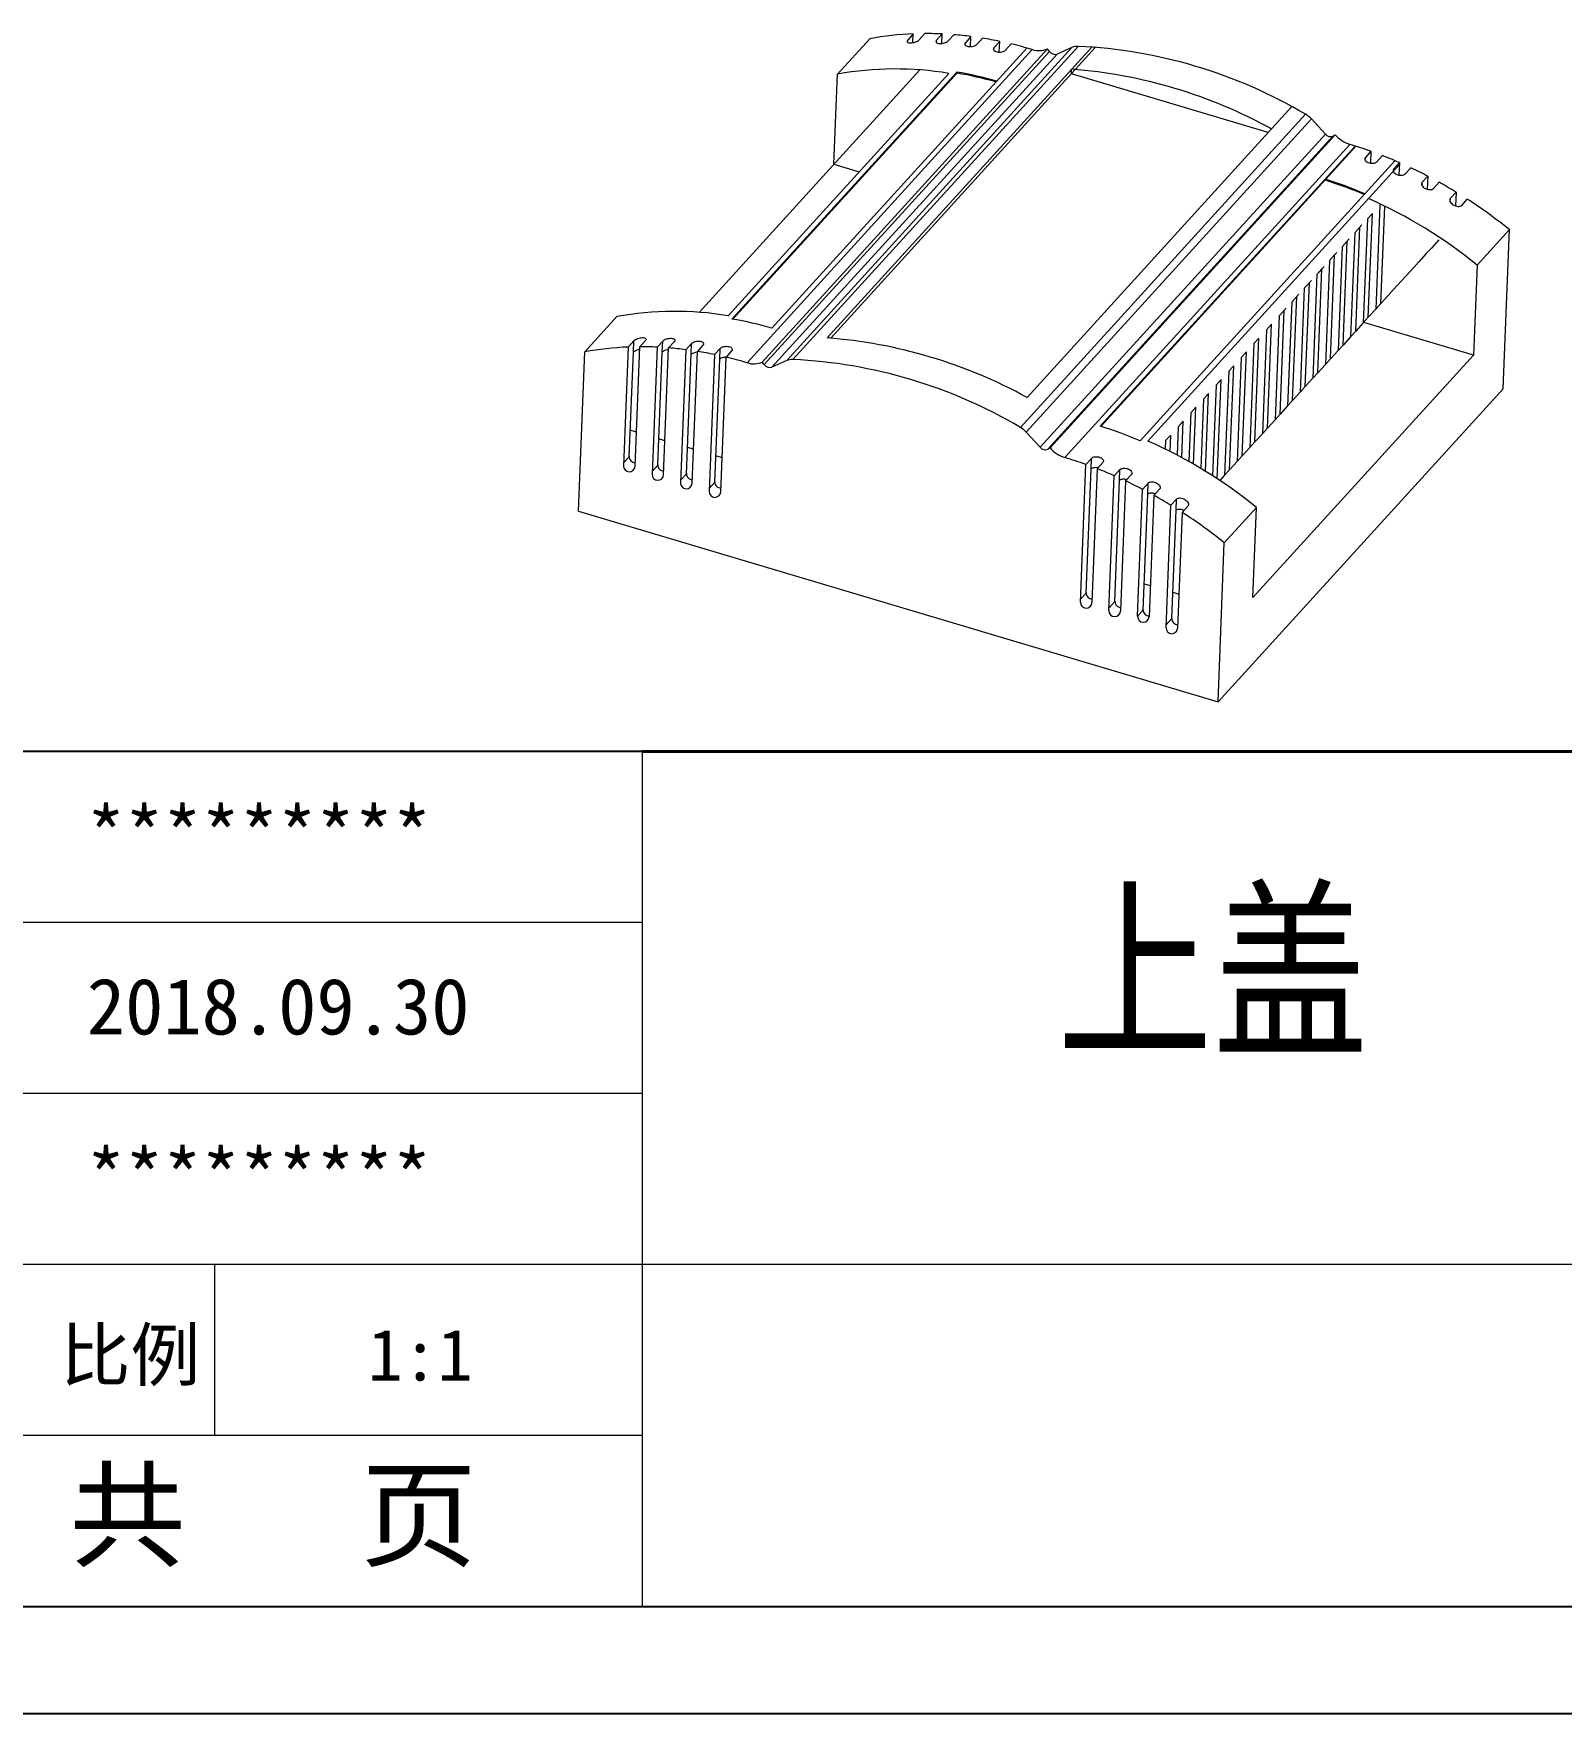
# Model space of a CAD drawing. Header units: inches. Extents: x 1153 to 3231, y 573 to 1137.
# Drawn here: x 2488.2 to 2680.3, y 573 to 784.1 of the extents above; entities that cross this region are included whole.
import ezdxf

# ---------------------------------------------------------------- set-up
doc = ezdxf.new("R2010")
doc.units = ezdxf.units.IN
doc.layers.add('文字', color=81, linetype='Continuous')
doc.layers.add('粗实线', color=7, linetype='Continuous', lineweight=30)
doc.layers.add('细实线', color=3, linetype='Continuous', lineweight=9)
doc.styles.get("Standard").update_dxf_attribs({"font": 'txt', "bigfont": 'gbcbig.shx'})
doc.styles.add('宋体', font='', dxfattribs={"width": 0.8, "height": 3.5})
doc.styles.get('宋体').set_extended_font_data('SimSun')

msp = doc.modelspace()

# ---------------------------------------------------------------- linework, layer by layer
at = {"color": 7, "linetype": 'Continuous', "lineweight": 15}
for p, q in [((2589.291, 779.039), (2593.341, 783.489)), ((2598.812, 784.106), (2598.108, 783.332)), ((2598.769, 783), (2598.812, 784.106)), ((2599.562, 783.365), (2600.266, 784.139)), ((2602.443, 784.093), (2601.739, 783.319)), ((2602.396, 782.901), (2602.443, 784.093)), ((2603.188, 783.226), (2603.892, 784)), ((2606.062, 783.772), (2605.358, 782.998)), ((2606.012, 782.501), (2606.062, 783.772)), ((2606.802, 782.788), (2607.507, 783.562)), ((2577.928, 742.754), (2613.762, 782.127)), ((2579.833, 742.847), (2615.667, 782.22)), ((2580.083, 742.528), (2615.917, 781.901)), ((2581.038, 747.11), (2613.087, 782.323)), ((2616.876, 781.569), (2581.042, 742.196)), ((2582.908, 743.022), (2618.742, 782.395)), ((2619.515, 782.538), (2583.681, 743.165)), ((2621.242, 782.433), (2587.982, 745.889)), ((2621.69, 782.398), (2588.433, 745.858)), ((2609.67, 783.162), (2608.965, 782.388)), ((2609.616, 781.814), (2609.67, 783.162)), ((2610.405, 782.065), (2611.11, 782.839)), ((2615.917, 781.901), (2615.667, 782.22)), ((2618.742, 782.395), (2616.876, 781.569)), ((2571.903, 749.093), (2599.646, 779.576)), ((2604.279, 779.309), (2576.016, 748.255)), ((2604.399, 779.288), (2576.136, 748.234)), ((2604.293, 779.171), (2604.279, 779.309)), ((2618.688, 779.1), (2618.71, 779.651)), ((2575.542, 748.668), (2603.276, 779.141)), ((2588.843, 767.707), (2589.291, 779.039)), ((2643.435, 771.713), (2618.688, 779.1)), ((2612.266, 734.632), (2648.1, 774.005)), ((2648.844, 773.41), (2613.01, 734.037)), ((2613.106, 738.389), (2646.402, 774.973)), ((2648.844, 773.41), (2650.602, 771.501)), ((2614.768, 732.129), (2650.602, 771.501)), ((2651.564, 771.261), (2615.73, 731.888)), ((2616, 732.052), (2651.834, 771.425)), ((2651.564, 771.261), (2651.834, 771.425)), ((2653.687, 770.21), (2617.853, 730.837)), ((2654.362, 770.002), (2622.314, 734.789)), ((2654.45, 769.975), (2622.402, 734.761)), ((2656.333, 769.34), (2655.629, 768.566)), ((2656.333, 769.34), (2656.274, 767.849)), ((2657.061, 768.032), (2657.765, 768.806)), ((2588.843, 767.707), (2592.01, 766.762)), ((2627.308, 732.945), (2659.356, 768.158)), ((2659.897, 767.633), (2628.303, 732.919)), ((2659.909, 767.92), (2659.205, 767.146)), ((2659.909, 767.92), (2659.847, 766.352)), ((2660.632, 766.499), (2661.336, 767.273)), ((2650.569, 765.71), (2650.577, 765.843)), ((2663.473, 766.215), (2662.769, 765.441)), ((2663.473, 766.215), (2663.408, 764.568)), ((2664.191, 764.677), (2664.895, 765.451)), ((2657.469, 762.576), (2656.953, 749.514)), ((2657.569, 762.686), (2657.469, 762.576)), ((2657.586, 750.21), (2658.07, 762.444)), ((2667.025, 764.212), (2666.321, 763.438)), ((2667.025, 764.212), (2666.957, 762.478)), ((2667.738, 762.548), (2668.443, 763.322)), ((2655.884, 760.834), (2655.368, 747.772)), ((2656.518, 761.531), (2655.884, 760.834)), ((2656.002, 748.469), (2656.518, 761.531)), ((2653.615, 758.341), (2652.981, 757.645)), ((2654.299, 759.093), (2653.783, 746.031)), ((2654.933, 759.79), (2654.299, 759.093)), ((2654.417, 746.728), (2654.933, 759.79)), ((2655.199, 760.082), (2654.565, 759.386)), ((2664.876, 758.22), (2663.925, 757.175)), ((2669.689, 755.04), (2673.739, 759.49)), ((2672.949, 739.492), (2673.739, 759.49)), ((2651.764, 756.307), (2651.13, 755.611)), ((2651.248, 743.245), (2651.764, 756.307)), ((2652.03, 756.6), (2651.396, 755.903)), ((2652.714, 757.352), (2652.198, 744.29)), ((2653.348, 758.048), (2652.714, 757.352)), ((2652.832, 744.986), (2653.348, 758.048)), ((2663.291, 756.478), (2662.341, 755.434)), ((2663.925, 757.175), (2663.291, 756.478)), ((2650.179, 754.566), (2649.545, 753.87)), ((2649.663, 741.504), (2650.179, 754.566)), ((2650.445, 754.859), (2649.811, 754.162)), ((2651.13, 755.611), (2650.614, 742.549)), ((2661.707, 754.737), (2660.756, 753.692)), ((2662.341, 755.434), (2661.707, 754.737)), ((2669.689, 755.04), (2669.241, 743.708)), ((2647.96, 752.128), (2647.444, 739.066)), ((2648.594, 752.825), (2647.96, 752.128)), ((2648.078, 739.763), (2648.594, 752.825)), ((2648.861, 753.117), (2648.227, 752.421)), ((2649.545, 753.87), (2649.029, 740.808)), ((2659.171, 751.951), (2658.537, 751.255)), ((2660.122, 752.996), (2659.171, 751.951)), ((2660.756, 753.692), (2660.122, 752.996)), ((2646.376, 750.387), (2645.86, 737.325)), ((2647.009, 751.084), (2646.376, 750.387)), ((2646.494, 738.022), (2647.009, 751.084)), ((2647.276, 751.376), (2646.642, 750.68)), ((2657.586, 750.21), (2656.953, 749.514)), ((2658.537, 751.255), (2657.586, 750.21)), ((2557.507, 744.116), (2561.556, 748.566)), ((2643.84, 747.601), (2643.206, 746.905)), ((2643.324, 734.539), (2643.84, 747.601)), ((2644.791, 748.646), (2644.275, 735.584)), ((2645.425, 749.342), (2644.791, 748.646)), ((2644.909, 736.28), (2645.425, 749.342)), ((2645.691, 749.635), (2645.057, 748.939)), ((2655.368, 747.772), (2654.417, 746.728)), ((2656.002, 748.469), (2655.368, 747.772)), ((2669.241, 743.708), (2655.423, 747.833)), ((2656.953, 749.514), (2656.002, 748.469)), ((2562.978, 744.733), (2563.683, 745.507)), ((2563.626, 744.084), (2563.683, 745.507)), ((2565.137, 745.54), (2564.432, 744.766)), ((2566.609, 744.72), (2567.314, 745.493)), ((2567.259, 744.111), (2567.314, 745.493)), ((2642.255, 745.86), (2641.622, 745.164)), ((2641.739, 732.798), (2642.255, 745.86)), ((2643.206, 746.905), (2642.69, 733.843)), ((2653.783, 746.031), (2652.832, 744.986)), ((2654.417, 746.728), (2653.783, 746.031)), ((2556.717, 724.118), (2557.507, 744.116)), ((2562.978, 744.733), (2562.389, 729.805)), ((2563.108, 730.95), (2563.626, 744.084)), ((2563.839, 729.748), (2564.432, 744.766)), ((2566.609, 744.72), (2565.978, 728.734)), ((2566.697, 729.879), (2567.259, 744.111)), ((2567.428, 728.677), (2568.058, 744.627)), ((2568.763, 745.401), (2568.058, 744.627)), ((2570.228, 744.399), (2569.567, 727.663)), ((2570.228, 744.399), (2570.932, 745.173)), ((2570.286, 728.808), (2570.879, 743.817)), ((2570.879, 743.817), (2570.932, 745.173)), ((2571.017, 727.605), (2571.672, 744.189)), ((2572.377, 744.963), (2571.672, 744.189)), ((2573.836, 743.789), (2573.156, 726.591)), ((2573.836, 743.789), (2574.54, 744.563)), ((2574.487, 743.223), (2574.54, 744.563)), ((2574.607, 726.534), (2575.275, 743.466)), ((2575.98, 744.24), (2575.275, 743.466)), ((2640.037, 743.422), (2639.521, 730.36)), ((2640.671, 744.119), (2640.037, 743.422)), ((2640.155, 731.057), (2640.671, 744.119)), ((2641.622, 745.164), (2641.106, 732.102)), ((2641.507, 713.235), (2669.241, 743.708)), ((2652.198, 744.29), (2651.248, 743.245)), ((2652.832, 744.986), (2652.198, 744.29)), ((2573.875, 727.736), (2574.487, 743.223)), ((2580.083, 742.528), (2579.833, 742.847)), ((2582.908, 743.022), (2581.042, 742.196)), ((2638.452, 741.681), (2637.936, 728.619)), ((2639.086, 742.378), (2638.452, 741.681)), ((2638.57, 729.316), (2639.086, 742.378)), ((2649.663, 741.504), (2649.029, 740.808)), ((2650.614, 742.549), (2649.663, 741.504)), ((2651.248, 743.245), (2650.614, 742.549)), ((2636.867, 739.94), (2636.418, 728.553)), ((2637.501, 740.636), (2636.867, 739.94)), ((2637.009, 728.17), (2637.501, 740.636)), ((2637.115, 700.119), (2672.949, 739.492)), ((2648.078, 739.763), (2647.444, 739.066)), ((2649.029, 740.808), (2648.078, 739.763)), ((2634.332, 737.154), (2633.698, 736.458)), ((2634.049, 729.996), (2634.332, 737.154)), ((2635.283, 738.199), (2634.938, 729.472)), ((2635.917, 738.895), (2635.283, 738.199)), ((2635.53, 729.111), (2635.917, 738.895)), ((2645.86, 737.325), (2644.909, 736.28)), ((2646.494, 738.022), (2645.86, 737.325)), ((2647.444, 739.066), (2646.494, 738.022)), ((2632.747, 735.413), (2632.113, 734.716)), ((2632.566, 730.826), (2632.747, 735.413)), ((2633.698, 736.458), (2633.456, 730.335)), ((2644.275, 735.584), (2643.324, 734.539)), ((2644.909, 736.28), (2644.275, 735.584)), ((2564.008, 734.035), (2563.239, 734.265)), ((2567.598, 732.963), (2566.828, 733.193)), ((2613.01, 734.037), (2614.768, 732.129)), ((2630.529, 732.975), (2630.486, 731.901)), ((2631.162, 733.672), (2630.529, 732.975)), ((2631.081, 731.604), (2631.162, 733.672)), ((2632.113, 734.716), (2631.972, 731.144)), ((2642.69, 733.843), (2641.739, 732.798)), ((2643.324, 734.539), (2642.69, 733.843)), ((2563.108, 730.95), (2562.403, 730.177)), ((2571.187, 731.892), (2570.417, 732.122)), ((2574.776, 730.821), (2574.006, 731.05)), ((2615.73, 731.888), (2616, 732.052)), ((2620.499, 729.967), (2621.204, 730.741)), ((2621.151, 729.405), (2621.204, 730.741)), ((2640.155, 731.057), (2639.521, 730.36)), ((2641.106, 732.102), (2640.155, 731.057)), ((2641.739, 732.798), (2641.106, 732.102)), ((2566.697, 729.879), (2565.993, 729.105)), ((2570.286, 728.808), (2569.582, 728.034)), ((2619.816, 712.663), (2620.499, 729.967)), ((2620.535, 713.809), (2621.151, 729.405)), ((2621.931, 729.433), (2621.266, 712.606)), ((2622.635, 730.207), (2621.931, 729.433)), ((2624.075, 728.547), (2624.779, 729.321)), ((2624.726, 727.973), (2624.779, 729.321)), ((2626.206, 728.674), (2625.502, 727.9)), ((2637.936, 728.619), (2637.333, 727.956)), ((2638.57, 729.316), (2637.936, 728.619)), ((2639.521, 730.36), (2638.57, 729.316)), ((2573.875, 727.736), (2573.171, 726.962)), ((2623.405, 711.592), (2624.075, 728.547)), ((2624.124, 712.737), (2624.726, 727.973)), ((2625.502, 727.9), (2624.855, 711.535)), ((2627.009, 710.892), (2627.639, 726.842)), ((2627.639, 726.842), (2628.343, 727.616)), ((2628.289, 726.246), (2628.343, 727.616)), ((2629.766, 726.852), (2629.061, 726.078)), ((2627.713, 711.666), (2628.289, 726.246)), ((2629.061, 726.078), (2628.459, 710.835)), ((2630.583, 709.449), (2631.191, 724.839)), ((2631.191, 724.839), (2631.896, 725.612)), ((2631.84, 724.207), (2631.896, 725.612)), ((2633.313, 724.722), (2632.609, 723.949)), ((2637.905, 720.117), (2641.954, 724.567)), ((2641.507, 713.235), (2641.954, 724.567)), ((2556.717, 724.118), (2637.115, 700.119)), ((2631.302, 710.594), (2631.84, 724.207)), ((2632.609, 723.949), (2632.034, 709.392)), ((2637.115, 700.119), (2637.905, 720.117)), ((2619.83, 713.035), (2620.535, 713.809)), ((2627.844, 714.98), (2628.614, 714.75)), ((2631.433, 713.909), (2632.203, 713.679)), ((2623.42, 711.963), (2624.124, 712.737)), ((2627.009, 710.892), (2627.713, 711.666)), ((2630.598, 709.821), (2631.302, 710.594))]:
    msp.add_line(p, q, dxfattribs=at)
at = {"color": 8, "linetype": 'Continuous', "lineweight": 15}
for p, q in [((2598.097, 783.057), (2598.108, 783.332)), ((2601.727, 783.022), (2601.739, 783.319)), ((2605.345, 782.682), (2605.358, 782.998)), ((2608.952, 782.053), (2608.965, 782.388)), ((2655.614, 768.195), (2655.629, 768.566)), ((2659.189, 766.756), (2659.205, 767.146)), ((2662.752, 765.031), (2662.769, 765.441)), ((2666.304, 763.005), (2666.321, 763.438))]:
    msp.add_line(p, q, dxfattribs=at)
for p, q in [((2564.713, 693.889), (2403.47, 693.889)), ((2123.136, 586.394), (2887.199, 586.394)), ((2102.483, 572.957), (2900.636, 572.957))]:
    msp.add_line(p, q)
at = {"color": 7, "linetype": 'Continuous', "lineweight": 15}
for centre, radius, start, end in [((2600.293, 746.413), 37.722, 92.2501, 100.62109), ((2600.459, 742.085), 42.054, 87.29578, 90.26288), ((2600.264, 739.021), 45.125, 82.61771, 85.38828), ((2599.823, 735.981), 48.197, 78.21145, 80.82675), ((2599.117, 732.854), 51.403, 73.44641, 76.50803), ((2614.595, 784.618), 2.626, 251.5041, 294.08458), ((2616.623, 782.387), 0.856, 214.53343, 287.19244), ((2619.443, 780.761), 1.778, 87.65136, 113.20658), ((2616.654, 720.805), 61.799, 59.41341, 87.34612), ((2596.579, 738.637), 41.054, 80.6107, 100.22509), ((2595.716, 730.194), 49.856, 74.18836, 80.11038), ((2614.086, 718.327), 61.498, 61.0712, 85.68833), ((2595.763, 730.244), 49.665, 74.29975, 80.11115), ((2646.532, 771.282), 3.143, 42.61954, 60.06463), ((2651.238, 771.999), 0.807, 218.05945, 293.84947), ((2654.898, 774.078), 4.053, 220.89122, 252.62031), ((2638.268, 718.839), 53.634, 70.31673, 73.29284), ((2637.271, 716.147), 56.506, 66.38252, 68.73469), ((2636.282, 713.963), 58.904, 62.50891, 64.82852), ((2634.08, 713.399), 54.848, 67.03423, 72.505), ((2634.028, 713.343), 55.046, 66.96106, 72.50459), ((2635.32, 712.167), 60.941, 58.64985, 60.96683), ((2631.139, 707.36), 61.315, 51.04447, 66.04156), ((2634.18, 710.385), 63.057, 51.1456, 57.08754), ((2568.844, 708.164), 41.054, 80.6107, 100.22509), ((2567.454, 699.14), 49.856, 74.18836, 80.11038), ((2583.183, 683.978), 62.097, 61.1917, 85.56783), ((2564.459, 707.04), 37.722, 92.2501, 100.62109), ((2564.625, 702.712), 42.054, 87.29578, 90.26288), ((2564.43, 699.648), 45.125, 82.61771, 85.38828), ((2563.989, 696.608), 48.197, 78.21145, 80.82675), ((2563.283, 693.482), 51.403, 73.44641, 76.50803), ((2578.761, 745.245), 2.626, 251.5041, 294.08458), ((2580.789, 743.014), 0.856, 214.53343, 287.19244), ((2583.609, 741.388), 1.778, 87.65136, 113.20658), ((2580.82, 681.432), 61.799, 59.41341, 87.34612), ((2610.698, 731.909), 3.143, 42.61954, 60.06463), ((2605.765, 682.289), 55.046, 66.96106, 72.50459), ((2603.404, 676.886), 61.315, 51.04447, 66.04156), ((2563.833, 730.95), 0.726, 177.73797, 271.93258), ((2615.404, 732.626), 0.807, 218.05945, 293.84947), ((2619.064, 734.705), 4.053, 220.89122, 252.62031), ((2602.434, 679.467), 53.634, 70.31673, 73.29284), ((2563.114, 729.777), 0.726, 177.73797, 357.73797), ((2566.703, 728.705), 0.726, 177.73797, 357.73797), ((2567.423, 729.879), 0.726, 177.73797, 271.93258), ((2571.012, 728.808), 0.726, 177.73797, 271.93258), ((2601.437, 676.774), 56.506, 66.38252, 68.73469), ((2570.292, 727.634), 0.726, 177.73797, 357.73797), ((2573.881, 726.563), 0.726, 177.73797, 357.73797), ((2574.601, 727.736), 0.726, 177.73797, 271.93258), ((2600.448, 674.59), 58.904, 62.50891, 64.82852), ((2599.486, 672.795), 60.941, 58.64985, 60.96683), ((2598.346, 671.012), 63.057, 51.1456, 57.08754), ((2621.261, 713.809), 0.726, 177.73797, 271.93258), ((2620.541, 712.635), 0.726, 177.73797, 357.73797), ((2624.902, 712.722), 0.726, 177.73797, 267.78262), ((2628.439, 711.666), 0.726, 177.73797, 271.93258), ((2624.13, 711.563), 0.726, 177.73797, 357.73797), ((2627.734, 710.863), 0.726, 177.73797, 357.73797), ((2632.028, 710.566), 0.726, 177.73797, 271.88781), ((2631.309, 709.421), 0.726, 177.73797, 357.73797)]:
    msp.add_arc(centre, radius, start, end, dxfattribs=at)
for points, knots in [([(2598.108, 783.332), (2598.061, 783.28), (2598.033, 783.229), (2598.023, 783.136), (2598.04, 783.096), (2598.148, 782.998), (2598.296, 782.964), (2598.576, 782.97), (2598.676, 782.981), (2598.884, 783.021), (2598.989, 783.05), (2599.19, 783.122), (2599.285, 783.166), (2599.447, 783.261), (2599.515, 783.313), (2599.562, 783.365)], [0, 0, 0, 0, 0.125, 0.125, 0.25, 0.25, 0.5, 0.5, 0.625, 0.625, 0.75, 0.75, 0.875, 0.875, 1, 1, 1, 1]), ([(2601.739, 783.319), (2601.692, 783.267), (2601.665, 783.215), (2601.654, 783.117), (2601.669, 783.071), (2601.775, 782.954), (2601.923, 782.904), (2602.206, 782.885), (2602.307, 782.889), (2602.516, 782.915), (2602.622, 782.937), (2602.821, 782.998), (2602.915, 783.037), (2603.075, 783.125), (2603.141, 783.175), (2603.188, 783.226)], [0, 0, 0, 0, 0.125, 0.125, 0.25, 0.25, 0.5, 0.5, 0.625, 0.625, 0.75, 0.75, 0.875, 0.875, 1, 1, 1, 1]), ([(2605.358, 782.998), (2605.311, 782.947), (2605.284, 782.894), (2605.272, 782.79), (2605.287, 782.74), (2605.39, 782.607), (2605.539, 782.54), (2605.823, 782.498), (2605.925, 782.494), (2606.134, 782.506), (2606.24, 782.523), (2606.439, 782.573), (2606.532, 782.607), (2606.69, 782.689), (2606.756, 782.737), (2606.802, 782.788)], [0, 0, 0, 0, 0.125, 0.125, 0.25, 0.25, 0.5, 0.5, 0.625, 0.625, 0.75, 0.75, 0.875, 0.875, 1, 1, 1, 1]), ([(2608.965, 782.388), (2608.919, 782.337), (2608.892, 782.283), (2608.879, 782.174), (2608.893, 782.12), (2608.996, 781.97), (2609.144, 781.888), (2609.429, 781.824), (2609.531, 781.813), (2609.74, 781.812), (2609.846, 781.822), (2610.044, 781.862), (2610.137, 781.892), (2610.294, 781.968), (2610.359, 782.015), (2610.405, 782.065)], [0, 0, 0, 0, 0.125, 0.125, 0.25, 0.25, 0.5, 0.5, 0.625, 0.625, 0.75, 0.75, 0.875, 0.875, 1, 1, 1, 1]), ([(2655.629, 768.566), (2655.583, 768.515), (2655.555, 768.458), (2655.542, 768.338), (2655.556, 768.276), (2655.658, 768.097), (2655.805, 767.988), (2656.088, 767.882), (2656.19, 767.857), (2656.398, 767.83), (2656.504, 767.829), (2656.701, 767.85), (2656.793, 767.872), (2656.949, 767.938), (2657.015, 767.981), (2657.061, 768.032)], [0, 0, 0, 0, 0.125, 0.125, 0.25, 0.25, 0.5, 0.5, 0.625, 0.625, 0.75, 0.75, 0.875, 0.875, 1, 1, 1, 1]), ([(2659.205, 767.146), (2659.158, 767.095), (2659.131, 767.036), (2659.117, 766.91), (2659.132, 766.844), (2659.233, 766.649), (2659.38, 766.526), (2659.661, 766.399), (2659.762, 766.367), (2659.969, 766.326), (2660.074, 766.318), (2660.27, 766.328), (2660.363, 766.346), (2660.52, 766.406), (2660.585, 766.448), (2660.632, 766.499)], [0, 0, 0, 0, 0.125, 0.125, 0.25, 0.25, 0.5, 0.5, 0.625, 0.625, 0.75, 0.75, 0.875, 0.875, 1, 1, 1, 1]), ([(2662.769, 765.441), (2662.722, 765.39), (2662.694, 765.329), (2662.681, 765.196), (2662.696, 765.125), (2662.799, 764.914), (2662.945, 764.776), (2663.223, 764.628), (2663.322, 764.588), (2663.527, 764.534), (2663.631, 764.519), (2663.827, 764.518), (2663.92, 764.531), (2664.078, 764.585), (2664.144, 764.626), (2664.191, 764.677)], [0, 0, 0, 0, 0.125, 0.125, 0.25, 0.25, 0.5, 0.5, 0.625, 0.625, 0.75, 0.75, 0.875, 0.875, 1, 1, 1, 1]), ([(2666.321, 763.438), (2666.274, 763.385), (2666.246, 763.322), (2666.234, 763.18), (2666.249, 763.104), (2666.353, 762.875), (2666.499, 762.724), (2666.772, 762.554), (2666.87, 762.507), (2667.072, 762.437), (2667.175, 762.415), (2667.371, 762.401), (2667.464, 762.409), (2667.624, 762.456), (2667.691, 762.496), (2667.738, 762.548)], [0, 0, 0, 0, 0.125, 0.125, 0.25, 0.25, 0.5, 0.5, 0.625, 0.625, 0.75, 0.75, 0.875, 0.875, 1, 1, 1, 1]), ([(2563.683, 745.507), (2563.73, 745.559), (2563.798, 745.612), (2563.96, 745.71), (2564.055, 745.755), (2564.256, 745.831), (2564.361, 745.861), (2564.568, 745.903), (2564.669, 745.915), (2564.854, 745.919), (2564.938, 745.911), (2565.077, 745.877), (2565.133, 745.85), (2565.205, 745.781), (2565.222, 745.738), (2565.211, 745.644), (2565.184, 745.592), (2565.137, 745.54)], [0, 0, 0, 0, 0.125, 0.125, 0.25, 0.25, 0.375, 0.375, 0.5, 0.5, 0.625, 0.625, 0.75, 0.75, 0.875, 0.875, 1, 1, 1, 1]), ([(2567.314, 745.493), (2567.36, 745.545), (2567.427, 745.595), (2567.587, 745.686), (2567.68, 745.726), (2567.882, 745.791), (2567.987, 745.814), (2568.195, 745.842), (2568.297, 745.846), (2568.483, 745.834), (2568.568, 745.818), (2568.707, 745.768), (2568.762, 745.734), (2568.832, 745.653), (2568.848, 745.606), (2568.837, 745.506), (2568.81, 745.453), (2568.763, 745.401)], [0, 0, 0, 0, 0.125, 0.125, 0.25, 0.25, 0.375, 0.375, 0.5, 0.5, 0.625, 0.625, 0.75, 0.75, 0.875, 0.875, 1, 1, 1, 1]), ([(2570.932, 745.173), (2570.979, 745.224), (2571.044, 745.272), (2571.203, 745.357), (2571.295, 745.393), (2571.496, 745.446), (2571.601, 745.464), (2571.81, 745.478), (2571.913, 745.474), (2572.1, 745.447), (2572.186, 745.423), (2572.324, 745.359), (2572.379, 745.318), (2572.448, 745.225), (2572.463, 745.174), (2572.451, 745.068), (2572.423, 745.014), (2572.377, 744.963)], [0, 0, 0, 0, 0.125, 0.125, 0.25, 0.25, 0.375, 0.375, 0.5, 0.5, 0.625, 0.625, 0.75, 0.75, 0.875, 0.875, 1, 1, 1, 1]), ([(2563.626, 744.084), (2563.648, 744.106), (2563.711, 744.168), (2563.867, 744.271), (2564.096, 744.376), (2564.292, 744.443), (2564.398, 744.46), (2564.42, 744.463)], [0, 0, 0, 0, 0.1359537, 0.3918122, 0.6531185, 0.9285254, 1, 1, 1, 1]), ([(2567.259, 744.111), (2567.277, 744.129), (2567.337, 744.189), (2567.489, 744.287), (2567.723, 744.382), (2567.923, 744.438), (2568.03, 744.446), (2568.051, 744.448)], [0, 0, 0, 0, 0.1186958, 0.3851183, 0.6542982, 0.9315416, 1, 1, 1, 1]), ([(2570.879, 743.817), (2570.895, 743.834), (2570.953, 743.892), (2571.102, 743.985), (2571.34, 744.07), (2571.541, 744.115), (2571.649, 744.115), (2571.67, 744.115)], [0, 0, 0, 0, 0.106611, 0.380509, 0.6555833, 0.9344253, 1, 1, 1, 1]), ([(2574.487, 743.223), (2574.502, 743.238), (2574.559, 743.296), (2574.707, 743.385), (2574.946, 743.459), (2575.153, 743.493), (2575.265, 743.484), (2575.29, 743.482)], [0, 0, 0, 0, 0.0979239, 0.372355, 0.6471152, 0.9229657, 1, 1, 1, 1]), ([(2574.54, 744.563), (2574.586, 744.613), (2574.651, 744.66), (2574.809, 744.739), (2574.9, 744.77), (2575.101, 744.814), (2575.206, 744.825), (2575.415, 744.826), (2575.518, 744.815), (2575.706, 744.773), (2575.791, 744.741), (2575.93, 744.663), (2575.984, 744.615), (2576.052, 744.513), (2576.066, 744.457), (2576.053, 744.346), (2576.026, 744.291), (2575.98, 744.24)], [0, 0, 0, 0, 0.125, 0.125, 0.25, 0.25, 0.375, 0.375, 0.5, 0.5, 0.625, 0.625, 0.75, 0.75, 0.875, 0.875, 1, 1, 1, 1]), ([(2621.204, 730.741), (2621.25, 730.791), (2621.315, 730.836), (2621.472, 730.904), (2621.563, 730.927), (2621.763, 730.951), (2621.868, 730.951), (2622.076, 730.926), (2622.179, 730.901), (2622.366, 730.831), (2622.45, 730.786), (2622.587, 730.682), (2622.641, 730.623), (2622.708, 730.501), (2622.722, 730.437), (2622.709, 730.315), (2622.682, 730.258), (2622.635, 730.207)], [0, 0, 0, 0, 0.125, 0.125, 0.25, 0.25, 0.375, 0.375, 0.5, 0.5, 0.625, 0.625, 0.75, 0.75, 0.875, 0.875, 1, 1, 1, 1]), ([(2621.151, 729.405), (2621.166, 729.42), (2621.223, 729.477), (2621.37, 729.557), (2621.609, 729.611), (2621.851, 729.618), (2621.998, 729.585), (2622.057, 729.571)], [0, 0, 0, 0, 0.0871552, 0.3349378, 0.5828044, 0.8310176, 1, 1, 1, 1]), ([(2624.779, 729.321), (2624.825, 729.372), (2624.891, 729.415), (2625.049, 729.477), (2625.14, 729.497), (2625.34, 729.509), (2625.444, 729.503), (2625.652, 729.464), (2625.754, 729.432), (2625.939, 729.348), (2626.023, 729.295), (2626.159, 729.178), (2626.212, 729.113), (2626.279, 728.981), (2626.293, 728.913), (2626.28, 728.785), (2626.253, 728.725), (2626.206, 728.674)], [0, 0, 0, 0, 0.125, 0.125, 0.25, 0.25, 0.375, 0.375, 0.5, 0.5, 0.625, 0.625, 0.75, 0.75, 0.875, 0.875, 1, 1, 1, 1]), ([(2624.726, 727.973), (2624.742, 727.989), (2624.8, 728.046), (2624.948, 728.121), (2625.185, 728.163), (2625.438, 728.154), (2625.596, 728.105), (2625.668, 728.083)], [0, 0, 0, 0, 0.0892656, 0.3251088, 0.5614979, 0.7998522, 1, 1, 1, 1]), ([(2628.343, 727.616), (2628.39, 727.668), (2628.456, 727.709), (2628.615, 727.766), (2628.707, 727.78), (2628.907, 727.782), (2629.011, 727.768), (2629.216, 727.715), (2629.317, 727.675), (2629.5, 727.577), (2629.583, 727.517), (2629.718, 727.387), (2629.771, 727.316), (2629.838, 727.173), (2629.853, 727.1), (2629.84, 726.965), (2629.813, 726.903), (2629.766, 726.852)], [0, 0, 0, 0, 0.125, 0.125, 0.25, 0.25, 0.375, 0.375, 0.5, 0.5, 0.625, 0.625, 0.75, 0.75, 0.875, 0.875, 1, 1, 1, 1]), ([(2628.289, 726.246), (2628.307, 726.263), (2628.366, 726.321), (2628.517, 726.389), (2628.75, 726.418), (2629.011, 726.391), (2629.177, 726.327), (2629.259, 726.295)], [0, 0, 0, 0, 0.0959041, 0.3197843, 0.5451756, 0.7754098, 1, 1, 1, 1]), ([(2631.896, 725.612), (2631.943, 725.664), (2632.01, 725.705), (2632.171, 725.754), (2632.264, 725.764), (2632.464, 725.753), (2632.567, 725.732), (2632.77, 725.663), (2632.869, 725.616), (2633.049, 725.503), (2633.131, 725.436), (2633.264, 725.293), (2633.317, 725.214), (2633.385, 725.06), (2633.401, 724.982), (2633.388, 724.84), (2633.361, 724.775), (2633.313, 724.722)], [0, 0, 0, 0, 0.125, 0.125, 0.25, 0.25, 0.375, 0.375, 0.5, 0.5, 0.625, 0.625, 0.75, 0.75, 0.875, 0.875, 1, 1, 1, 1]), ([(2631.84, 724.207), (2631.861, 724.227), (2631.923, 724.286), (2632.076, 724.346), (2632.306, 724.362), (2632.562, 724.31), (2632.747, 724.247), (2632.826, 724.191), (2632.828, 724.19)], [0, 0, 0, 0, 0.1070693, 0.3184205, 0.5329848, 0.756557, 0.9922381, 1, 1, 1, 1])]:
    msp.add_open_spline(points, degree=3, knots=knots, dxfattribs=at)
at = {"layer": '粗实线', "color": 7, "lineweight": 40}
msp.add_line((2887.199, 693.889), (2564.713, 693.889), dxfattribs=at)
at = {"layer": '细实线', "color": 7}
for p, q in [((2564.713, 693.889), (2564.713, 586.394)), ((2564.713, 672.39), (2403.47, 672.39)), ((2564.713, 650.891), (2403.47, 650.891)), ((2887.199, 629.392), (2403.47, 629.392)), ((2510.965, 629.392), (2510.965, 607.893)), ((2564.713, 607.893), (2403.47, 607.893))]:
    msp.add_line(p, q, dxfattribs=at)

# ---------------------------------------------------------------- texts
at = {"width": 4018.42848, "attachment_point": 1}
for s, insert, char_height in [('{\\fSimHei|b0|i0|c134|p49;*********}', (2494.93, 686.879), 7.07034), ('{\\fSimHei|b0|i0|c134|p49;2018.\\fSimHei|b0|i0|c0|p49;09\\fSimHei|b0|i0|c134|p49;.\\fSimHei|b0|i0|c0|p49;30}', (2494.93, 665.379), 7.070339), ('{\\fSimHei|b0|i0|c134|p49;*********}', (2494.93, 643.88), 7.07034)]:
    msp.add_mtext(s, dxfattribs=dict(at, insert=insert, char_height=char_height))
at = {"layer": '文字', "color": 0, "insert": (2616.902, 675.329), "char_height": 17.9159, "width": 229.04838, "attachment_point": 1, "style": '宋体'}
msp.add_mtext('上盖', dxfattribs=at)
at = {"layer": '细实线', "color": 7, "attachment_point": 1}
for s, insert, char_height, width in [('{\\fSimSun|b0|i0|c134|p54;比例}', (2491.616, 621.25), 6.44973, 28.31229), ('{\\fSimSun|b0|i0|c134|p54;1:1}', (2530.248, 621.25), 6.44973, 28.31229), ('{\\fSimSun|b0|i0|c134|p54; 共   页}', (2485.407, 603.284), 10.74954, 80.62157)]:
    msp.add_mtext(s, dxfattribs=dict(at, insert=insert, char_height=char_height, width=width))

doc.saveas('drawing.dxf')
